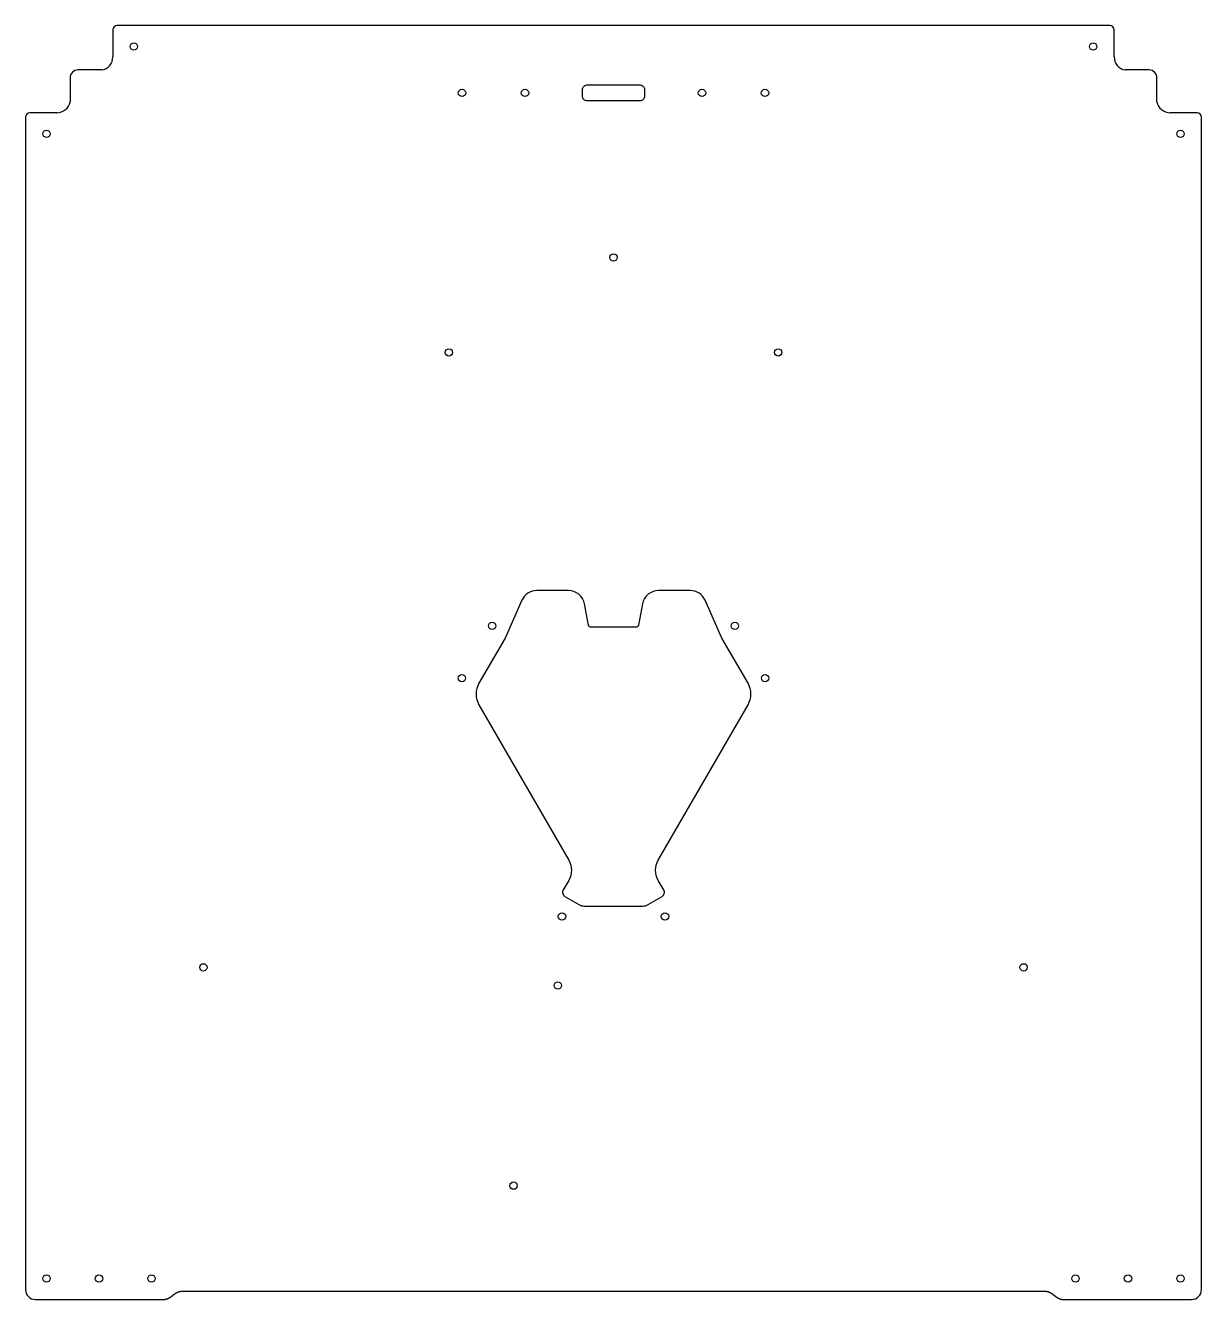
# Model space of a CAD drawing. Header units: millimetres. Extents: x -280 to 280, y -252 to 355.
import ezdxf

# ---------------------------------------------------------------- set-up
doc = ezdxf.new("R2010")
doc.units = ezdxf.units.MM
doc.layers.get('0').update_dxf_attribs({"linetype": 'CONTINUOUS'})

msp = doc.modelspace()

# ---------------------------------------------------------------- linework, layer by layer
for p, q in [((-238.4, 353), (-238.4, 340.1)), ((-235, 355), (-236.4, 355)), ((235, 355), (-235, 355)), ((236.4, 355), (235, 355)), ((238.4, 340.1), (238.4, 353)), ((-258.8, 330), (-258.8, 318.67)), ((-243.67, 333.8), (-255, 333.8)), ((255, 333.8), (243.67, 333.8)), ((258.8, 318.67), (258.8, 330)), ((-280, 311.4), (-280, 310)), ((-280, 310), (-280, -247.3)), ((-265.1, 313.4), (-278, 313.4)), ((278, 313.4), (265.1, 313.4)), ((280, 310), (280, 311.4)), ((280, -247.3), (280, 310)), ((-205, -248), (205, -248)), ((-275.3, -252), (-214.7, -252)), ((214.7, -252), (275.3, -252))]:
    msp.add_line(p, q)
for points in [[(14.8, 324.36), (14.8, 321.36, -0.414214), (12.5, 319.06), (-12.5, 319.06, -0.414214), (-14.8, 321.36), (-14.8, 324.36, -0.414214), (-12.5, 326.66), (12.5, 326.66, -0.414214)], [(64.06, 31.35, 0.267949), (64.06, 41.65), (51.65, 63.14), (43.63, 81.17, 0.296264), (36.5, 85.8), (21.5, 85.8, 0.361048), (13.83, 79.43), (11.93, 69.28, -0.361048), (10.75, 68.3), (-10.75, 68.3, -0.361048), (-11.93, 69.28), (-13.83, 79.43, 0.361048), (-21.5, 85.8), (-36.5, 85.8, 0.296264), (-43.63, 81.17), (-51.65, 63.14), (-64.06, 41.65, 0.267949), (-64.06, 31.35), (-21.33, -42.65, -0.267949), (-21.33, -52.35), (-23.94, -56.87, 0.414214), (-23.1, -60.01), (-16.47, -63.84, 0.131652), (-13.82, -64.55), (13.82, -64.55, 0.131652), (16.47, -63.84), (23.1, -60.01, 0.414214), (23.94, -56.87), (21.33, -52.35, -0.267949), (21.33, -42.65)]]:
    msp.add_lwpolyline(points, format="xyb", close=True)
for centre in [(-228.4, 345), (228.4, 345), (-72.14, 322.86), (-42.14, 322.86), (42.14, 322.86), (72.14, 322.86), (-270, 303.4), (270, 303.4), (0, 244.5), (-78.38, 199.25), (78.38, 199.25), (-57.75, 69), (57.75, 69), (-72.17, 44.01), (72.17, 44.01), (-24.52, -69.47), (24.52, -69.47), (-195.29, -93.75), (195.29, -93.75), (-26.53, -102.4), (-47.58, -197.74), (-270, -242), (-245, -242), (-220, -242), (220, -242), (245, -242), (270, -242)]:
    msp.add_circle(centre, 1.75)
for centre, radius, start, end in [((-236.4, 353), 2, 90, 180), ((236.4, 353), 2, 0, 90), ((-244.8, 340.1), 6.4, -79.85795, 0), ((244.8, 340.1), 6.4, 180, 259.85795), ((-255, 330), 3.8, 90, 180), ((255, 330), 3.8, 0, 90), ((-265.1, 319.8), 6.4, 270, 349.85843), ((265.1, 319.8), 6.4, 190.14157, 270), ((-278, 311.4), 2, 90, 180), ((278, 311.4), 2, 0, 90), ((-275.3, -247.3), 4.7, 180, 270), ((275.3, -247.3), 4.7, -90, 0)]:
    msp.add_arc(centre, radius, start, end)
for points in [[(-214.7, -252), (-214.44, -252), (-213.93, -251.98), (-213.22, -251.89), (-212.37, -251.65), (-211.45, -251.19), (-210.63, -250.62), (-209.85, -250), (-209.07, -249.38), (-208.25, -248.81), (-207.33, -248.35), (-206.48, -248.11), (-205.77, -248.02), (-205.26, -248), (-205, -248)], [(205, -248), (205.26, -248), (205.77, -248.02), (206.48, -248.11), (207.32, -248.35), (208.24, -248.81), (209.07, -249.38), (209.85, -250), (210.63, -250.62), (211.46, -251.19), (212.38, -251.65), (213.22, -251.89), (213.93, -251.98), (214.44, -252), (214.7, -252)]]:
    msp.add_open_spline(points, degree=5)

doc.saveas('drawing.dxf')
